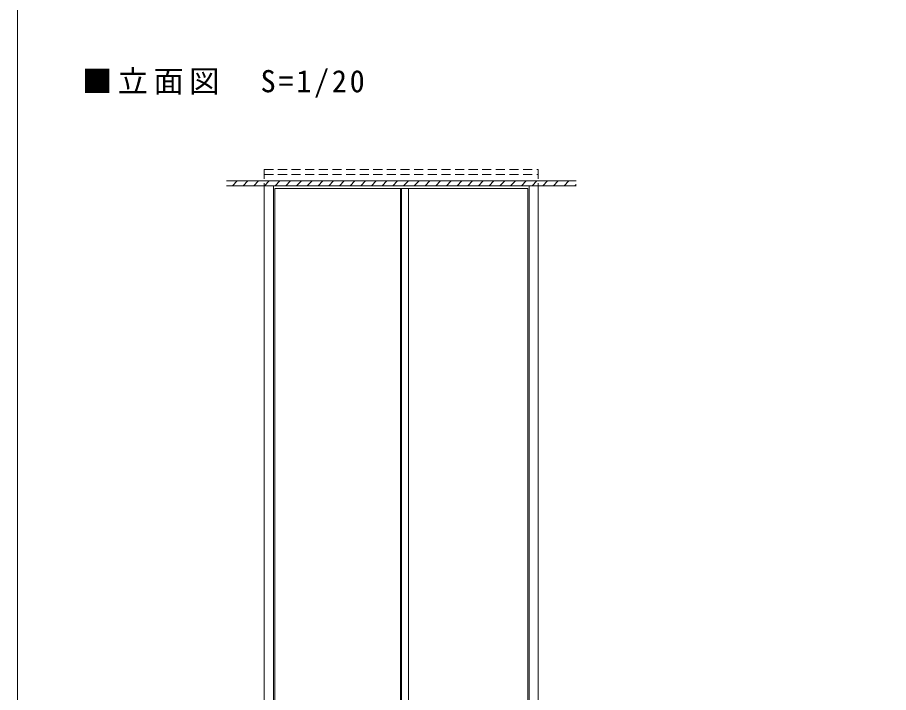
# Model space of a CAD drawing. Units: millimetres on the paper, with parts at other scales. Extents: x -489 to 198, y -138 to 282.
# Drawn here: x -197.2 to -82.1, y -48.8 to 40.4 of the extents above; entities that cross this region are included whole.
import ezdxf

# ---------------------------------------------------------------- set-up
doc = ezdxf.new("R2010")
doc.units = ezdxf.units.MM
doc.linetypes.add('DASHED1', pattern=[1.8, 1.2, -0.6])
for name, color, linetype, lineweight in [('0-A_文字', 7, 'Continuous', 9), ('4-2_柱', 2, 'Continuous', 9), ('4-6_扉', 3, 'Continuous', 9), ('4-C_ﾊｯﾁ', 4, 'Continuous', 9), ('F-0_補助線', 7, 'Continuous', 9)]:
    doc.layers.add(name, color=color, linetype=linetype, lineweight=lineweight)
doc.styles.add('ＭＳ ゴシック', font='')
doc.styles.get('ＭＳ ゴシック').set_extended_font_data('MS Gothic')

msp = doc.modelspace()

# ---------------------------------------------------------------- linework, layer by layer
at = {"layer": '4-2_柱', "linetype": 'DASHED1'}
for p, q in [((-164.568, 20.25), (-128.368, 20.25)), ((-164.568, 20.25), (-164.568, 18.125)), ((-164.568, 19.625), (-128.368, 19.625)), ((-128.368, 20.25), (-128.368, 18.125))]:
    msp.add_line(p, q, dxfattribs=at)
at = {"layer": '4-2_柱'}
for p, q in [((-169.568, 18.75), (-123.368, 18.75)), ((-169.568, 18.125), (-123.368, 18.125)), ((-164.568, 18.125), (-164.568, -101.875)), ((-163.368, 18.125), (-163.368, -101.875)), ((-129.568, 18.125), (-129.568, -101.875)), ((-128.368, 18.125), (-128.368, -101.875))]:
    msp.add_line(p, q, dxfattribs=at)
at = {"layer": '4-6_扉'}
for p, q in [((-163.193, 17.75), (-163.193, -101.3)), ((-163.193, 17.75), (-146.493, 17.75)), ((-163.193, 17.75), (-146.493, 17.75)), ((-146.581, 17.75), (-146.581, -101.3)), ((-146.493, 17.75), (-146.493, 17.741)), ((-146.493, 17.75), (-146.493, -101.3)), ((-146.443, 17.75), (-146.443, -101.3)), ((-146.443, 17.75), (-129.743, 17.75)), ((-146.443, 17.75), (-129.743, 17.75)), ((-146.443, 17.741), (-146.443, -101.3)), ((-145.506, 17.75), (-145.506, -101.3)), ((-129.743, 17.75), (-129.743, -101.3))]:
    msp.add_line(p, q, dxfattribs=at)
at = {"layer": '4-C_ﾊｯﾁ'}
for p, q in [((-168.785, 18.125), (-168.16, 18.75)), ((-167.371, 18.125), (-166.746, 18.75)), ((-165.957, 18.125), (-165.332, 18.75)), ((-164.543, 18.125), (-163.918, 18.75)), ((-163.128, 18.125), (-162.503, 18.75)), ((-161.714, 18.125), (-161.089, 18.75)), ((-160.3, 18.125), (-159.675, 18.75)), ((-158.886, 18.125), (-158.261, 18.75)), ((-157.472, 18.125), (-156.847, 18.75)), ((-156.057, 18.125), (-155.432, 18.75)), ((-154.643, 18.125), (-154.018, 18.75)), ((-153.229, 18.125), (-152.604, 18.75)), ((-151.815, 18.125), (-151.19, 18.75)), ((-150.401, 18.125), (-149.776, 18.75)), ((-148.986, 18.125), (-148.361, 18.75)), ((-147.572, 18.125), (-146.947, 18.75)), ((-146.158, 18.125), (-145.533, 18.75)), ((-144.744, 18.125), (-144.119, 18.75)), ((-143.329, 18.125), (-142.704, 18.75)), ((-141.915, 18.125), (-141.29, 18.75)), ((-140.501, 18.125), (-139.876, 18.75)), ((-139.087, 18.125), (-138.462, 18.75)), ((-137.673, 18.125), (-137.048, 18.75)), ((-136.258, 18.125), (-135.633, 18.75)), ((-134.844, 18.125), (-134.219, 18.75)), ((-133.43, 18.125), (-132.805, 18.75)), ((-132.016, 18.125), (-131.391, 18.75)), ((-130.602, 18.125), (-129.977, 18.75)), ((-129.187, 18.125), (-128.562, 18.75)), ((-127.773, 18.125), (-127.148, 18.75)), ((-126.359, 18.125), (-125.734, 18.75)), ((-124.945, 18.125), (-124.32, 18.75)), ((-123.53, 18.125), (-123.368, 18.287))]:
    msp.add_line(p, q, dxfattribs=at)
at = {"layer": 'F-0_補助線', "color": 3, "lineweight": 18}
msp.add_lwpolyline([(-197.2, 137), (197.8, 137), (197.8, -138), (-197.2, -138)], close=True, dxfattribs=at)

# ---------------------------------------------------------------- texts
at = {"layer": '0-A_文字', "insert": (-188.667, 29.75), "char_height": 2.933, "attachment_point": 7, "style": 'ＭＳ ゴシック'}
msp.add_mtext('\\T1.18;■立面図\u3000S=1/20', dxfattribs=at)

doc.saveas('drawing.dxf')
